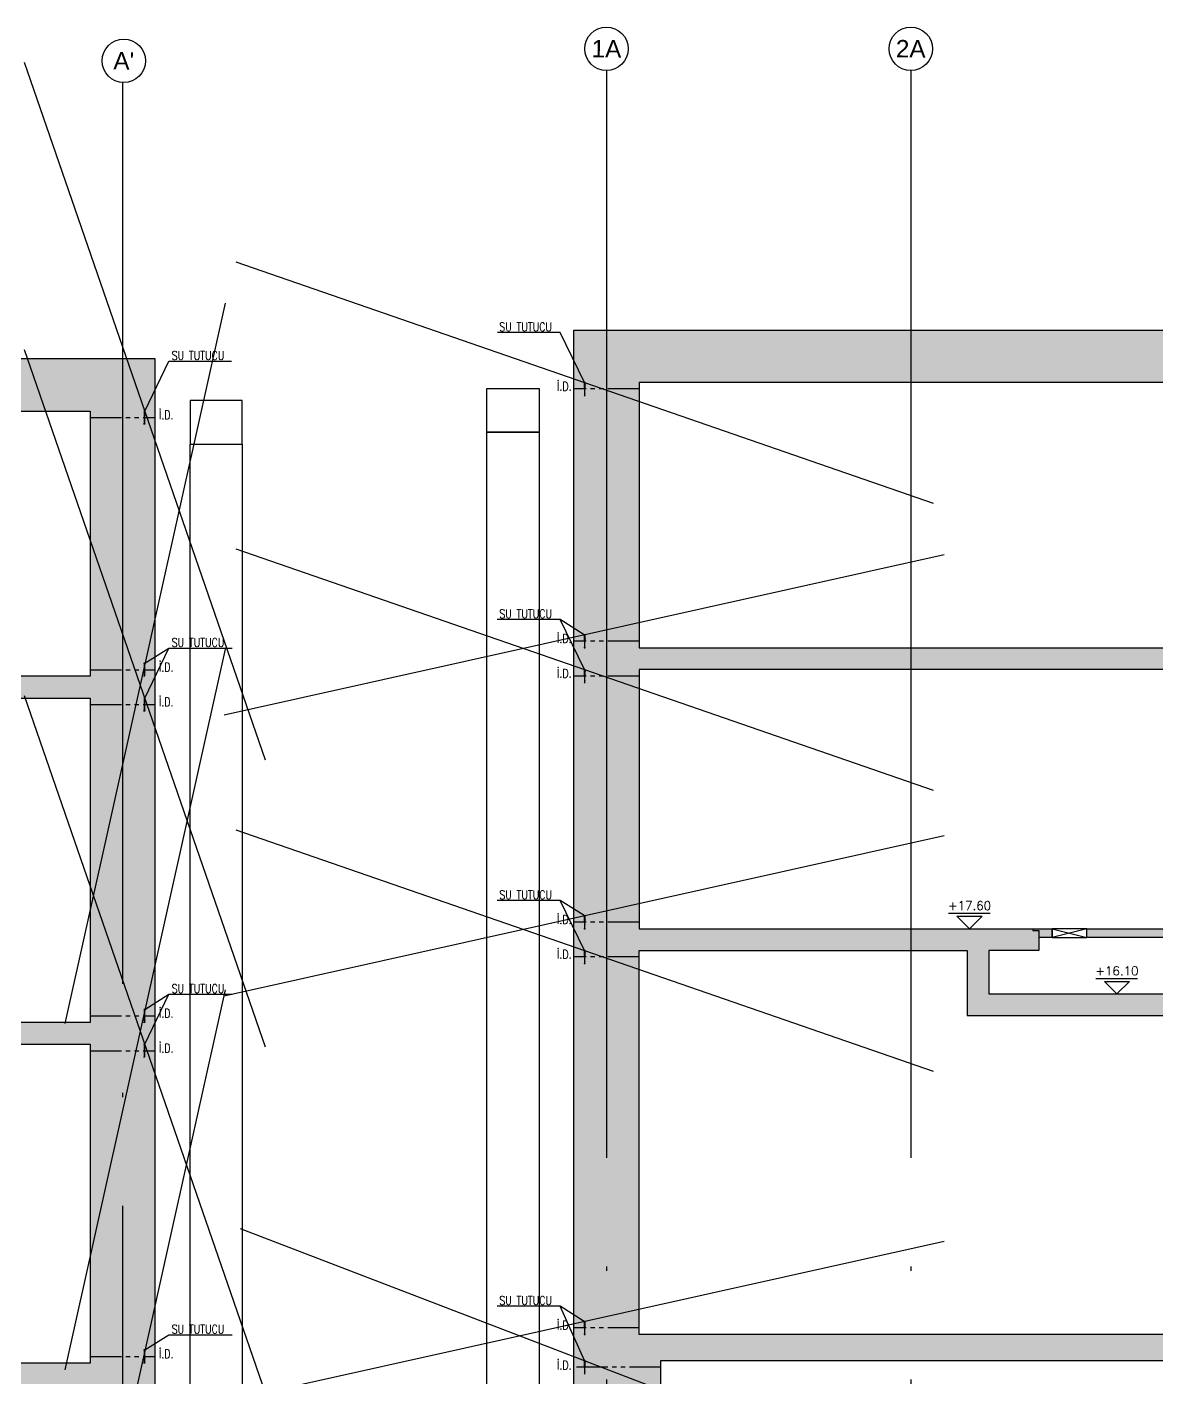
# Model space of a CAD drawing. Header units: millimetres. Extents: x 400408 to 401334, y 4543945 to 4544229.
# Drawn here: x 400868.4 to 400894.39, y 4543973.44 to 4544004.5 of the extents above; entities that cross this region are included whole.
import ezdxf
from ezdxf.enums import TextEntityAlignment as Align

# ---------------------------------------------------------------- set-up
doc = ezdxf.new("R2010")
doc.units = ezdxf.units.MM
for name, pattern in [('ACAD_ISO05W100', [33, 24, -3, 0, -3, 0, -3]), ('AKS', [3, 2.5, -0.25, 0, -0.25]), ('CIZGI', [0.4, 0.25, -0.15]), ('CONTINU', [0]), ('HIDDEN', [0.375, 0.25, -0.125])]:
    doc.linetypes.add(name, pattern=pattern)
for name, color, linetype in [('aks prota', 2, 'AKS'), ('caks prota', 4, 'Continuous'), ('görünüş prota', 4, 'Continuous'), ('inşaat derzi prota', 11, 'Continuous'), ('kesik prota', 2, 'CIZGI'), ('kesit prota', 1, 'Continuous'), ('kesit tarama prota', 252, 'Continuous'), ('kot prota', 4, 'Continuous'), ('merdiven prota', 2, 'Continuous'), ('not yazısı prota', 6, 'Continuous'), ('not çizgisi prota', 4, 'Continuous'), ('PRT-CST-rc_level', 6, 'Continuous'), ('PRT-CST-rc_levermark', 4, 'Continuous'), ('st_s_su tutucu', 2, 'Continuous'), ('st_s_ölçü', 4, 'Continuous'), ('taks prota', 7, 'Continuous')]:
    doc.layers.add(name, color=color, linetype=linetype)
doc.layers.add('PRT-KD-kazik', color=172, linetype='Continuous', lineweight=25)
doc.styles.add('OLCU', font='romanstw.shx')
doc.styles.add('TAKS', font='Arial Unicode.ttf')
doc.styles.add('TSIMPLEX', font='romanstw.shx')
doc.dimstyles.new('1-50', dxfattribs={"dimtxt": 10, "dimasz": 4, "dimexe": 4, "dimexo": 8, "dimgap": 4, "dimtad": 1, "dimdec": 1, "dimrnd": 0.05, "dimzin": 9, "dimdsep": 46, "dimtxsty": 'OLCU', "dimblk1": 'OBLIQUE', "dimblk2": 'OBLIQUE', "dimsah": 1, "dimcen": 2, "dimdle": 4, "dimclrd": 4, "dimclre": 4, "dimclrt": 3, "dimadec": 1, "dimazin": 0, "dimtfac": 1, "dimtdec": 1, "dimtix": 1, "dimtmove": 2, "dimatfit": 3, "dimldrblk": 'OBLIQUE', "dimfxl": 1, "dimtvp": 1, "dimtolj": 1, "dimtzin": 1, "dimarcsym": 0})

# ---------------------------------------------------------------- blocks, each defined once
blk = doc.blocks.new('KOTK5')
at = {"layer": 'PRT-CST-rc_levermark'}
blk.add_line((216.6666666667443, 160), (-213.3333333332557, 160), dxfattribs=at)
blk.add_lwpolyline([(130, 130), (-130, 130), (0, 0)], close=True, dxfattribs=at)
at = {"layer": 'PRT-CST-rc_level', "style": 'OLCU'}
blk.add_attdef('000.00', text='', height=90, dxfattribs=at).set_placement((0, 193.1381784435362), align=Align.CENTER)
blk = doc.blocks.new('_Oblique')
at = {"layer": 'st_s_ölçü', "lineweight": -2}
blk.add_line((-0.5, -0.5), (0.5, 0.5), dxfattribs=at)
blk = doc.blocks.new('D')
at = {"layer": 'st_s_su tutucu', "linetype": 'CONTINU', "ltscale": 0.2}
for p, q in [((-39987.83090962706, 52508.18991963421), (-39992.63090966878, 52508.18991966914)), ((-39992.63090966878, 52508.18991966914), (-39992.63090980848, 52507.38991968935)), ((-39992.63090980848, 52507.38991968935), (-39990.63090962501, 52506.05655179494)), ((-39990.63090962501, 52506.05655179494), (-39990.6309096902, 52498.50671976196)), ((-39989.83090974534, 52506.05655187643), (-39987.83090964103, 52507.38991968935)), ((-39989.83090955907, 52498.50671965136), (-39989.83090974534, 52506.05655187643)), ((-39987.83090964103, 52507.38991968935), (-39987.83090962706, 52508.18991963421)), ((-39992.63090980848, 52448.98991960261), (-39990.63090962501, 52450.32328749701)), ((-39992.63090966878, 52448.18991962282), (-39992.63090980848, 52448.98991960261)), ((-39987.83090962706, 52448.18991965774), (-39992.63090966878, 52448.18991962282)), ((-39990.63090992199, 52478.65671955824), (-39991.93117670823, 52478.6567195757)), ((-39991.93117670823, 52478.6567195757), (-39991.93117659182, 52477.72311959402)), ((-39991.93117659182, 52477.72311959402), (-39990.63090987367, 52477.72311951835)), ((-39990.6309096902, 52498.50671976196), (-39991.53117650332, 52498.50671977942)), ((-39991.53117650332, 52498.50671977942), (-39991.53117639622, 52497.87311976865)), ((-39991.53117639622, 52497.87311976865), (-39990.63090970417, 52497.87311978029)), ((-39990.63090980196, 52488.50671968629), (-39991.53117661508, 52488.50671963972)), ((-39991.53117661508, 52488.50671963972), (-39991.53117662905, 52487.87311965806)), ((-39991.53117662905, 52487.87311965806), (-39990.630909937, 52487.87311964059)), ((-39991.53117661508, 52467.87311965223), (-39991.53117662905, 52468.5067196339)), ((-39991.53117662905, 52468.5067196339), (-39990.630909937, 52468.50671965136)), ((-39990.63090980196, 52467.87311960567), (-39991.53117661508, 52467.87311965223)), ((-39991.53117650332, 52457.87311951254), (-39991.53117639622, 52458.50671952331)), ((-39991.53117639622, 52458.50671952331), (-39990.63090970417, 52458.50671951166)), ((-39990.6309096902, 52457.87311953), (-39991.53117650332, 52457.87311951254)), ((-39990.63090970417, 52497.87311978029), (-39990.63090980196, 52488.50671968629)), ((-39990.630909937, 52487.87311964059), (-39990.63090992199, 52478.65671955824)), ((-39990.630909937, 52468.50671965136), (-39990.63090992199, 52477.72311973372)), ((-39990.63090970417, 52458.50671951166), (-39990.63090980196, 52467.87311960567)), ((-39990.63090962501, 52450.32328749701), (-39990.6309096902, 52457.87311953)), ((-39988.9306429881, 52498.50671966883), (-39989.83090955907, 52498.50671965136)), ((-39989.83090992229, 52488.50671961062), (-39989.83090981984, 52497.87311973373)), ((-39989.83090981984, 52497.87311973373), (-39988.93064300207, 52497.87311962313)), ((-39988.93064335132, 52488.50671965136), (-39989.83090992229, 52488.50671961062)), ((-39989.83091007002, 52478.65671960481), (-39989.8309099316, 52487.87311978029)), ((-39989.8309099316, 52487.87311978029), (-39988.93064311383, 52487.87311964059)), ((-39988.53064343977, 52478.65671965137), (-39989.83091007002, 52478.65671960481)), ((-39989.83090998934, 52477.72311965805), (-39988.53064344908, 52477.72311964058)), ((-39989.83091007002, 52477.72311968715), (-39989.8309099316, 52468.50671951166)), ((-39989.8309099316, 52468.50671951166), (-39988.93064311383, 52468.50671965136)), ((-39988.93064335132, 52467.87311964059), (-39989.83090992229, 52467.87311968134)), ((-39989.83090992229, 52467.87311968134), (-39989.83090981984, 52458.50671955823)), ((-39989.83090981984, 52458.50671955823), (-39988.93064300207, 52458.50671966883)), ((-39988.9306429881, 52457.87311962313), (-39989.83090955907, 52457.87311964059)), ((-39989.83090955907, 52457.87311964059), (-39989.83090974534, 52450.32328741552)), ((-39989.83090974534, 52450.32328741552), (-39987.83090964103, 52448.98991960261)), ((-39988.93064300207, 52497.87311962313), (-39988.9306429881, 52498.50671966883)), ((-39988.93064311383, 52487.87311964059), (-39988.93064335132, 52488.50671965136)), ((-39988.93064311383, 52468.50671965136), (-39988.93064335132, 52467.87311964059)), ((-39988.93064300207, 52458.50671966883), (-39988.9306429881, 52457.87311962313)), ((-39988.53064344908, 52477.72311964058), (-39988.53064343977, 52478.65671965137)), ((-39987.83090964103, 52448.98991960261), (-39987.83090962706, 52448.18991965774))]:
    blk.add_line(p, q, dxfattribs=at)
blk = doc.blocks.new('D-D Kesiti')
at = {"layer": 'kesit tarama prota'}
h = blk.add_hatch(color=256, dxfattribs=at)
h.dxf.hatch_style = 1
h.paths.add_polyline_path([(400958.1222568858, 4543939.361140279), (400878.3456850531, 4543939.361140279), (400878.3456850531, 4543941.301140279), (400873.7425617441, 4543941.301140279), (400873.7425617441, 4543939.361140279), (400852.9191806954, 4543939.361140279), (400852.9191806664, 4543908.611012027), (400852.5191806664, 4543908.611012027), (400852.5191806954, 4543908.211012043), (400854.9191806954, 4543908.211012036), (400854.9191807244, 4543910.211140279), (400863.0191807256, 4543910.211140279), (400863.0191808271, 4543908.911148059), (400870.5555661198, 4543908.911148059), (400870.5555661198, 4543910.211140278), (400954.4196097496, 4543910.211140032), (400954.4196097206, 4543909.541090846), (400958.5027775325, 4543909.541091093), (400958.5027775325, 4543909.941091714), (400957.8222568858, 4543909.941091714), (400957.8222568858, 4543925.101140279), (400958.1222568736, 4543925.101140279), (400958.1222568736, 4543925.601140279), (400938.6826136978, 4543925.601140279), (400938.6826136978, 4543924.301140279), (400940.7240219245, 4543924.301140279), (400940.7240219245, 4543925.101140279), (400954.419606482, 4543925.101140279), (400954.419606482, 4543916.271140279), (400944.6371231331, 4543916.271140279), (400944.6371231331, 4543918.571140477), (400945.3277792202, 4543918.571140279), (400945.3277792202, 4543918.971140279), (400922.8605086617, 4543918.971140279), (400922.8605086617, 4543918.571140279), (400923.5410293082, 4543918.571140279), (400923.5410293082, 4543916.271140279), (400881.6673470567, 4543916.271140279), (400894.3632999419, 4543923.601157006), (400897.7321548041, 4543923.601157006), (400897.7321548693, 4543925.101140279), (400902.9272714704, 4543925.101140279), (400902.9272714704, 4543923.601140279), (400909.2272714694, 4543923.601140279), (400909.2272714694, 4543925.101140279), (400927.4529775022, 4543925.101140279), (400927.4529775022, 4543924.301140279), (400928.6449341592, 4543924.301140279), (400928.6449341592, 4543923.601140279), (400930.9522040293, 4543923.601140279), (400938.595227472, 4543920.03118966), (400938.595227472, 4543920.608539929), (400933.7939728191, 4543922.851139621), (400934.6643130837, 4543922.851139621), (400935.5037169434, 4543922.466320829), (400935.5037169434, 4543922.811139621), (400935.5037169434, 4543922.981139621), (400935.1328965502, 4543922.981139621), (400935.1328965502, 4543923.151139622), (400933.3603750704, 4543923.151139622), (400933.3603750704, 4543923.321139622), (400932.9895546771, 4543923.321139622), (400932.9895546771, 4543923.491139621), (400932.5790415602, 4543923.491139621), (400932.5790415602, 4543923.418617222), (400931.1178057374, 4543924.101140279), (400929.4955849676, 4543924.101140279), (400929.4955849676, 4543925.601140279), (400909.9149910433, 4543925.601140279), (400917.639939611, 4543930.061144402), (400921.662246307, 4543930.061145569), (400921.6622458718, 4543931.561140279), (400927.9644135004, 4543931.561140279), (400927.9644135004, 4543930.561141117), (400928.9851944704, 4543930.561141117), (400928.9851944704, 4543931.561140279), (400958.1222568736, 4543931.561140279), (400958.1222568736, 4543932.061141117), (400918.8382756815, 4543932.061141117), (400918.8382756815, 4543931.911140279), (400918.5482756815, 4543931.911140279), (400918.5482756815, 4543931.741140279), (400918.2582756816, 4543931.741140279), (400918.2582756816, 4543931.571140279), (400917.9682756815, 4543931.571140279), (400917.9682756815, 4543931.401140279), (400917.6782756815, 4543931.401140279), (400917.6782756815, 4543931.231140279), (400917.3882756816, 4543931.231140279), (400917.3882756816, 4543931.061140279), (400917.0982756816, 4543931.061140279), (400917.0982756816, 4543930.891140279), (400916.8082756815, 4543930.891140279), (400916.8082756815, 4543930.721140279), (400916.5182756816, 4543930.721140279), (400916.5182756816, 4543930.55114028), (400916.2282756816, 4543930.55114028), (400916.2282756816, 4543930.381140279), (400915.9382756815, 4543930.381140279), (400915.9382756815, 4543930.211140279), (400915.6482756816, 4543930.211140279), (400915.6482756816, 4543930.041140279), (400915.3582756816, 4543930.041140279), (400915.3582756816, 4543929.871140279), (400914.1682756815, 4543929.871140279), (400914.1682756815, 4543929.701140279), (400913.8782756816, 4543929.701140279), (400913.8782756816, 4543929.531140279), (400913.5882756815, 4543929.531140279), (400913.5882756815, 4543929.361140279), (400913.2982756815, 4543929.361140279), (400913.2982756815, 4543929.191140279), (400913.0082756816, 4543929.191140279), (400913.0082756816, 4543929.021140279), (400912.7182756815, 4543929.021140279), (400912.7182756815, 4543928.851140279), (400912.4282756815, 4543928.851140279), (400912.4282756815, 4543928.681140279), (400912.1382756816, 4543928.681140279), (400912.1382756816, 4543928.511140279), (400911.8482756816, 4543928.511140279), (400911.8482756816, 4543928.341140279), (400911.5582756815, 4543928.341140279), (400911.5582756815, 4543928.171140279), (400911.2682756816, 4543928.171140279), (400911.2682756816, 4543928.001140279), (400910.9782756816, 4543928.001140279), (400910.9782756816, 4543927.831140279), (400910.6882756815, 4543927.831140279), (400910.6882756815, 4543927.661140279), (400909.4982756816, 4543927.661140279), (400909.4982756816, 4543927.491140279), (400909.2082756815, 4543927.491140279), (400909.2082756815, 4543927.321140279), (400908.9182756815, 4543927.321140279), (400908.9182756815, 4543927.151140279), (400908.6282756816, 4543927.151140279), (400908.6282756816, 4543926.981140279), (400908.3382756815, 4543926.981140279), (400908.3382756815, 4543926.811140279), (400908.0482756815, 4543926.811140279), (400908.0482756815, 4543926.641140279), (400907.7582756816, 4543926.641140279), (400907.7582756816, 4543926.471140279), (400907.4682756815, 4543926.471140279), (400907.4682756815, 4543926.301140279), (400907.1782756815, 4543926.301140279), (400907.1782756815, 4543926.131140279), (400906.8882756816, 4543926.131140279), (400906.8882756816, 4543925.961140279), (400906.5982756816, 4543925.961140279), (400906.5982756816, 4543925.791140279), (400906.3082756815, 4543925.791140279), (400906.3082756815, 4543925.601140279), (400904.5522714701, 4543925.601140279), (400904.5522714701, 4543925.401140279), (400906.3182035508, 4543925.401140279), (400906.3182035508, 4543924.101140279), (400903.4272714704, 4543924.101140279), (400903.4272714704, 4543925.401140279), (400903.7522714699, 4543925.401140279), (400903.7522714699, 4543925.601140279), (400896.4401806035, 4543925.601140279), (400896.4401806035, 4543925.451140279), (400896.1501806034, 4543925.451140279), (400896.1501806034, 4543925.281140279), (400895.8601806034, 4543925.281140279), (400895.8601806034, 4543925.111140279), (400895.5701806035, 4543925.111140279), (400895.5701806035, 4543924.941140279), (400895.2801806034, 4543924.941140279), (400895.2801806034, 4543924.771140279), (400894.9901806034, 4543924.771140279), (400894.9901806034, 4543924.601140279), (400894.7001806034, 4543924.601140279), (400894.7001806034, 4543924.431140279), (400894.4101806034, 4543924.431140279), (400894.4101806034, 4543924.261140279), (400894.1201806034, 4543924.261140279), (400894.1201806034, 4543924.091140279), (400893.8301806035, 4543924.091140279), (400893.8301806035, 4543923.921140279), (400893.5401806034, 4543923.921140279), (400893.5401806034, 4543923.751140279), (400893.2501806034, 4543923.751140279), (400893.2501806034, 4543923.581140279), (400892.9601806034, 4543923.581140279), (400892.9601806034, 4543923.411140279), (400892.6701806035, 4543923.411140279), (400892.6701806035, 4543923.241140279), (400891.4701806034, 4543923.241140279), (400891.4701806034, 4543923.071140279), (400891.1801806035, 4543923.071140279), (400891.1801806035, 4543922.901140279), (400890.8901806034, 4543922.901140279), (400890.8901806034, 4543922.731140279), (400890.6001806034, 4543922.731140279), (400890.6001806034, 4543922.561140279), (400890.3101806035, 4543922.561140279), (400890.3101806035, 4543922.391140279), (400890.0201806034, 4543922.391140279), (400890.0201806034, 4543922.221140279), (400889.7301806034, 4543922.221140279), (400889.7301806034, 4543922.05114028), (400889.4401806035, 4543922.05114028), (400889.4401806035, 4543921.881140279), (400889.1501806034, 4543921.881140279), (400889.1501806034, 4543921.711140279), (400888.8601806034, 4543921.711140279), (400888.8601806034, 4543921.541140279), (400888.5701806035, 4543921.541140279), (400888.5701806035, 4543921.371140279), (400888.2801806034, 4543921.371140279), (400888.2801806034, 4543921.201140279), (400887.9901806034, 4543921.201140279), (400887.9901806034, 4543921.031140279), (400887.7001806034, 4543921.031140279), (400887.7001806034, 4543920.861140279), (400886.5001806034, 4543920.861140279), (400886.5001806034, 4543920.691140279), (400886.2101806034, 4543920.691140279), (400886.2101806034, 4543920.521140279), (400885.9201806035, 4543920.521140279), (400885.9201806035, 4543920.351140279), (400885.6301806034, 4543920.351140279), (400885.6301806034, 4543920.181140279), (400885.3401806034, 4543920.181140279), (400885.3401806034, 4543920.011140279), (400885.0501806035, 4543920.011140279), (400885.0501806035, 4543919.841140279), (400884.7601806034, 4543919.841140279), (400884.7601806034, 4543919.671140279), (400884.4701806034, 4543919.671140279), (400884.4701806034, 4543919.501140279), (400884.1801806035, 4543919.501140279), (400884.1801806035, 4543919.331140279), (400883.8901806034, 4543919.331140279), (400883.8901806034, 4543919.161140279), (400883.6001806034, 4543919.161140279), (400883.6001806034, 4543918.991140279), (400883.3101806035, 4543918.991140279), (400883.3101806035, 4543918.821140279), (400883.0201806034, 4543918.821140279), (400883.0201806034, 4543918.651140279), (400882.7301806034, 4543918.651140279), (400882.7301806034, 4543918.481140279), (400881.5301806034, 4543918.481140279), (400881.5301806034, 4543918.311140279), (400881.2401806034, 4543918.311140279), (400881.2401806034, 4543918.141140279), (400880.9501806034, 4543918.141140279), (400880.9501806034, 4543917.971140279), (400880.6601806034, 4543917.971140279), (400880.6601806034, 4543917.80114028), (400880.3701806034, 4543917.80114028), (400880.3701806034, 4543917.631140279), (400880.0801806035, 4543917.631140279), (400880.0801806035, 4543917.461140279), (400879.7901806034, 4543917.461140279), (400879.7901806034, 4543917.291140279), (400879.5001806034, 4543917.291140279), (400879.5001806034, 4543917.121140279), (400879.2101806034, 4543917.121140279), (400879.2101806034, 4543916.951140279), (400878.9201806035, 4543916.951140279), (400878.9201806035, 4543916.781140279), (400878.6301806034, 4543916.781140279), (400878.6301806034, 4543916.611140279), (400878.3401806034, 4543916.611140279), (400878.3401806034, 4543916.441140279), (400878.0501806035, 4543916.441140279), (400878.0501806035, 4543916.271140279), (400877.7601806034, 4543916.271140279), (400877.7601806034, 4543916.101140279), (400877.4701806034, 4543916.101140279), (400877.4701806034, 4543915.931140279), (400876.2701806034, 4543915.931140279), (400876.2701806034, 4543915.761140279), (400875.9801806034, 4543915.761140279), (400875.9801806034, 4543915.591140279), (400875.6901806035, 4543915.591140279), (400875.6901806035, 4543915.421140279), (400875.4001806034, 4543915.421140279), (400875.4001806034, 4543915.251140279), (400875.1101806034, 4543915.251140279), (400875.1101806034, 4543915.081140279), (400874.8201806035, 4543915.081140279), (400874.8201806035, 4543914.911140279), (400874.5301806034, 4543914.911140279), (400874.5301806034, 4543914.741140279), (400874.2401806034, 4543914.741140279), (400874.2401806034, 4543914.571140279), (400873.9501806034, 4543914.571140279), (400873.9501806034, 4543914.401140279), (400873.6601806034, 4543914.401140279), (400873.6601806034, 4543914.231140279), (400873.3701806034, 4543914.231140279), (400873.3701806034, 4543914.061140279), (400873.0801806035, 4543914.061140279), (400873.0801806035, 4543913.891140279), (400872.7901806034, 4543913.891140279), (400872.7901806034, 4543913.721140279), (400872.5001806034, 4543913.721140279), (400872.5001806034, 4543913.551140279), (400872.2101806034, 4543913.551140279), (400872.2101806034, 4543913.381140279), (400871.0101806034, 4543913.381140279), (400871.0101806034, 4543913.211140279), (400870.7201806034, 4543913.211140279), (400870.7201806034, 4543913.041140279), (400870.4301806035, 4543913.041140279), (400870.4301806035, 4543912.871140279), (400870.1401806034, 4543912.871140279), (400870.1401806034, 4543912.701140279), (400869.8501806034, 4543912.701140279), (400869.8501806034, 4543912.531140279), (400869.5601806035, 4543912.531140279), (400869.5601806035, 4543912.361140279), (400869.2701806034, 4543912.361140279), (400869.2701806034, 4543912.191140279), (400868.9801806034, 4543912.191140279), (400868.9801806034, 4543912.021140279), (400868.6901806035, 4543912.021140279), (400868.6901806035, 4543911.851140279), (400868.4001806034, 4543911.851140279), (400868.4001806034, 4543911.681140279), (400868.1101806034, 4543911.681140279), (400868.1101806034, 4543911.511140279), (400867.8201806035, 4543911.511140279), (400867.8201806035, 4543911.341140279), (400867.5301806034, 4543911.341140279), (400867.5301806034, 4543911.171140279), (400867.2401806034, 4543911.171140279), (400867.2401806034, 4543911.001140279), (400866.9501806034, 4543911.001140279), (400866.9501806034, 4543910.511140279), (400866.6501806034, 4543910.511140279), (400866.6501806034, 4543910.811140279), (400864.7191806953, 4543910.811140279), (400864.7191806953, 4543910.611140279), (400866.4501806034, 4543910.611140279), (400866.4501806034, 4543910.311140279), (400866.9501804729, 4543910.311140279), (400866.950180734, 4543909.31114806), (400863.6191807959, 4543909.31114806), (400863.6191806943, 4543910.611140279), (400863.9191806954, 4543910.611140366), (400863.9191806954, 4543910.811140279), (400854.9191806954, 4543910.811140279), (400854.9191805503, 4543915.671125484), (400866.569180703, 4543915.671125416), (400866.5691806954, 4543915.271140211), (400867.7691806955, 4543915.271140211), (400867.7691806954, 4543916.271140204), (400854.4191806954, 4543916.271140279), (400854.4191806954, 4543925.101140279), (400861.9691806946, 4543925.101140279), (400861.9691806946, 4543923.601140279), (400866.7028209456, 4543923.601140279), (400869.3008954164, 4543925.101140279), (400883.0691806954, 4543925.101140279), (400883.0691806954, 4543924.401140279), (400883.6691806954, 4543924.401140279), (400883.6691806954, 4543925.601140279), (400870.16692024, 4543925.601140279), (400877.8918488363, 4543930.061132872), (400881.8541555321, 4543930.061134021), (400881.854155097, 4543931.561140279), (400909.6694230299, 4543931.561140279), (400909.6694230299, 4543932.061140279), (400879.0501806035, 4543932.061140279), (400879.0501806035, 4543931.911140279), (400878.7601806034, 4543931.911140279), (400878.7601806034, 4543931.741140279), (400878.4701806034, 4543931.741140279), (400878.4701806034, 4543931.571140279), (400878.1801806035, 4543931.571140279), (400878.1801806035, 4543931.401140279), (400877.8901806034, 4543931.401140279), (400877.8901806034, 4543931.231140279), (400877.6001806034, 4543931.231140279), (400877.6001806034, 4543931.061140279), (400877.3101806035, 4543931.061140279), (400877.3101806035, 4543930.891140279), (400877.0201806034, 4543930.891140279), (400877.0201806034, 4543930.721140279), (400876.7301806034, 4543930.721140279), (400876.7301806034, 4543930.551140279), (400876.4401806035, 4543930.551140279), (400876.4401806035, 4543930.381140279), (400876.1501806034, 4543930.381140279), (400876.1501806034, 4543930.211140279), (400875.8601806034, 4543930.211140279), (400875.8601806034, 4543930.041140279), (400875.5701806035, 4543930.041140279), (400875.5701806035, 4543929.871140279), (400874.3701806034, 4543929.871140279), (400874.3701806034, 4543929.701140279), (400874.0801806035, 4543929.701140279), (400874.0801806035, 4543929.531140279), (400873.7901806034, 4543929.531140279), (400873.7901806034, 4543929.361140279), (400873.5001806034, 4543929.361140279), (400873.5001806034, 4543929.191140279), (400873.2101806034, 4543929.191140279), (400873.2101806034, 4543929.021140279), (400872.9201806035, 4543929.021140279), (400872.9201806035, 4543928.851140279), (400872.6301806034, 4543928.851140279), (400872.6301806034, 4543928.681140279), (400872.3401806034, 4543928.681140279), (400872.3401806034, 4543928.511140279), (400872.0501806035, 4543928.511140279), (400872.0501806035, 4543928.341140279), (400871.7601806034, 4543928.341140279), (400871.7601806034, 4543928.171140279), (400871.4701806034, 4543928.171140279), (400871.4701806034, 4543928.001140279), (400871.1801806035, 4543928.001140279), (400871.1801806035, 4543927.831140279), (400870.8901806034, 4543927.831140279), (400870.8901806034, 4543927.661140279), (400869.6901806035, 4543927.661140279), (400869.6901806035, 4543927.491140279), (400869.4001806034, 4543927.491140279), (400869.4001806034, 4543927.321140279), (400869.1101806034, 4543927.321140279), (400869.1101806034, 4543927.151140279), (400868.8201806035, 4543927.151140279), (400868.8201806035, 4543926.981140279), (400868.5301806034, 4543926.981140279), (400868.5301806034, 4543926.811140279), (400868.2401806034, 4543926.811140279), (400868.2401806034, 4543926.641140279), (400867.9501806034, 4543926.641140279), (400867.9501806034, 4543926.471140279), (400867.6601806034, 4543926.471140279), (400867.6601806034, 4543926.301140279), (400867.3701806034, 4543926.301140279), (400867.3701806034, 4543926.131140279), (400867.0801806035, 4543926.131140279), (400867.0801806035, 4543925.961140279), (400866.7901806034, 4543925.961140279), (400866.7901806034, 4543925.791140279), (400866.5001806034, 4543925.791140279), (400866.5001806034, 4543925.601140279), (400864.7191806873, 4543925.601140279), (400864.7191806873, 4543925.401140279), (400866.5101084234, 4543925.401140279), (400866.5101084234, 4543924.101140279), (400862.469180695, 4543924.101140279), (400862.469180695, 4543925.101140279), (400863.6191806946, 4543925.101140279), (400863.6191806946, 4543925.401140279), (400863.9191806954, 4543925.401140279), (400863.9191806954, 4543925.601140279), (400854.4191806954, 4543925.601140279), (400854.4191806954, 4543931.561140279), (400866.5691806833, 4543931.561140279), (400866.5691806833, 4543931.061140279), (400867.1691806833, 4543931.061140279), (400867.1691806833, 4543932.061140279), (400854.4191806955, 4543932.061140279), (400854.4191806955, 4543938.161141118), (400874.2425845047, 4543938.161141118), (400874.2425724075, 4543940.801140279), (400877.8456850531, 4543940.801140279), (400877.8456850531, 4543938.161141118), (400958.1222568736, 4543938.161141118)])
h.paths.add_polyline_path([(400881.35415501, 4543931.861140279), (400881.3541553871, 4543930.561133876), (400877.1427025683, 4543930.561132655), (400879.3603626344, 4543931.861140279)], flags=16)
h.paths.add_polyline_path([(400875.5801084233, 4543929.671140279), (400875.5801084233, 4543929.303798393), (400871.2001084233, 4543926.775002521), (400871.2001084233, 4543927.610991259), (400874.7144802814, 4543929.671140279)], flags=16)
h.paths.add_polyline_path([(400894.5327440146, 4543924.10115695), (400896.7503626343, 4543925.401140279), (400897.2321548825, 4543925.401140279), (400897.2321548259, 4543924.101157006)], flags=16)
h.paths.add_polyline_path([(400886.8444802814, 4543920.661140279), (400887.7001806034, 4543920.661140279), (400887.7001806034, 4543920.331551051), (400883.0301806034, 4543917.635323487), (400883.0301806034, 4543918.425171502)], flags=16)
h.paths.add_polyline_path([(400870.9001084234, 4543927.461140279), (400870.9001084234, 4543926.601797324), (400866.8101084234, 4543924.240433141), (400866.8101084234, 4543925.570991259), (400870.0344802813, 4543927.461140279)], flags=16)
h.paths.add_polyline_path([(400882.7301806034, 4543918.281140279), (400882.7301806034, 4543917.46211829), (400880.667368842, 4543916.271152566), (400879.0125781487, 4543916.271152087), (400879.0125781487, 4543916.603473512), (400881.8744802814, 4543918.281140279)], flags=16)
h.paths.add_polyline_path([(400908.6546400905, 4543915.671139681), (400908.6546402355, 4543915.271140175), (400954.4196088169, 4543915.271140032), (400954.4196088169, 4543910.811140032), (400870.5555661198, 4543910.811140278), (400878.973312812, 4543915.671131853), (400881.6691806954, 4543915.671131853), (400881.6691806954, 4543915.271140279), (400882.2691806955, 4543915.271140279), (400882.2691806955, 4543915.671132027)], flags=16)
h.paths.add_polyline_path([(400877.4801265773, 4543915.731140279), (400877.4801265773, 4543915.386390166), (400872.5101806034, 4543912.516988599), (400872.5101806034, 4543913.325171502), (400876.6144802814, 4543915.731140279)], flags=16)
h.paths.add_polyline_path([(400906.6182035508, 4543925.570991288), (400909.8425753596, 4543927.461140279), (400910.6882756815, 4543927.461140279), (400910.6882756815, 4543926.624947038), (400908.7272714693, 4543925.49275997), (400908.7272714693, 4543924.101140279), (400906.6182035508, 4543924.101140279)], flags=16)
h.paths.add_polyline_path([(400910.9882756816, 4543927.605171503), (400914.5125753595, 4543929.671140279), (400915.3582756816, 4543929.671140279), (400915.3582756816, 4543929.321174601), (400910.9882756816, 4543926.798152234)], flags=16)
h.paths.add_polyline_path([(400872.2101806034, 4543913.181140279), (400872.2101806034, 4543912.343783402), (400869.7555661199, 4543910.92661012), (400869.7555661199, 4543909.31114806), (400867.2501806034, 4543909.31114806), (400867.2501806034, 4543910.775171502), (400871.3544802814, 4543913.181140279)], flags=16)
h.paths.add_polyline_path([(400917.5059648698, 4543930.898299647), (400919.1484591431, 4543931.861141117), (400921.1622457848, 4543931.861141117), (400921.1622461619, 4543930.561145424), (400917.5059648698, 4543930.561144363)], flags=16)
h.paths.add_polyline_path([(400924.051373571, 4543918.571140279), (400944.1277792203, 4543918.571140279), (400944.1277792203, 4543916.271140279), (400924.051373571, 4543916.271140181)], flags=16)
at = {"layer": 'aks prota', "ltscale": 10}
for p, q in [((400853.6691806954, 4543945.334667313), (400853.6691806954, 4543889.529169774)), ((400860.6691806954, 4543945.334667313), (400860.6691806954, 4543889.529169774))]:
    blk.add_line(p, q, dxfattribs=at)
at = {"layer": 'caks prota', "ltscale": 0.05}
for centre in [(400853.6691806954, 4543945.834667313), (400860.6691806954, 4543945.834667313)]:
    blk.add_circle(centre, 0.4999999999999999, dxfattribs=at)
at = {"layer": 'görünüş prota', "color": 4}
for points in [[(400864.7191806953, 4543925.601140279), (400863.9191806954, 4543925.601140279)], [(400863.9191806954, 4543925.401140279), (400864.7191806953, 4543925.401140279)]]:
    blk.add_lwpolyline(points, dxfattribs=at)
at = {"layer": 'inşaat derzi prota', "linetype": 'ACAD_ISO05W100', "ltscale": 0.03}
for points in [[(400854.4191806019, 4543938.011141118), (400852.9191806941, 4543938.011141118)], [(400854.419180602, 4543932.211140279), (400852.9191806942, 4543932.211140279)], [(400854.4191806019, 4543931.411140279), (400852.9191806941, 4543931.411140279)], [(400854.419180602, 4543925.751140279), (400852.9191806942, 4543925.751140279)], [(400854.4191806019, 4543924.951140279), (400852.9191806941, 4543924.951140279)], [(400854.4191804963, 4543916.421125484), (400852.9191805885, 4543916.421125484)], [(400854.9191805547, 4543915.521125483), (400852.9191805884, 4543915.521125483)]]:
    blk.add_lwpolyline(points, dxfattribs=at)
at = {"layer": 'kesik prota', "ltscale": 10}
blk.add_lwpolyline([(400863.9191806954, 4543925.601140279), (400864.7191806953, 4543925.401140279), (400864.7191806953, 4543925.601140279), (400863.9191806954, 4543925.401140279), (400863.9191806954, 4543925.601140279)], dxfattribs=at)
at = {"layer": 'kesit prota', "color": 1}
blk.add_line((400852.9191806664, 4543908.611012027), (400852.9191806954, 4543939.361140279), dxfattribs=at)
for points in [[(400852.9191806954, 4543939.361140279), (400873.7425617441, 4543939.361140279), (400873.7425617441, 4543941.301140279), (400878.3456850531, 4543941.301140279), (400878.3456850531, 4543939.361140279), (400958.1222568858, 4543939.361140279), (400958.1222568736, 4543938.161141118), (400877.8456850531, 4543938.161141118), (400877.8456850531, 4543940.801140279)], [(400877.8456850531, 4543940.801140279), (400874.2425724075, 4543940.801140279), (400874.2425845047, 4543938.161141118), (400854.4191806955, 4543938.161141118), (400854.4191806955, 4543932.061140279), (400867.1691806833, 4543932.061140279), (400867.1691806833, 4543931.061140279), (400866.5691806833, 4543931.061140279), (400866.5691806833, 4543931.561140279)], [(400866.950180734, 4543909.31114806), (400863.6191807959, 4543909.31114806), (400863.6191806943, 4543910.611140279), (400863.9191806954, 4543910.611140366), (400863.9191806954, 4543910.811140279), (400854.9191806954, 4543910.811140279), (400854.9191805503, 4543915.671125484), (400866.569180703, 4543915.671125416)], [(400867.7691806954, 4543916.271140204), (400854.4191806954, 4543916.271140279), (400854.4191806954, 4543925.101140279), (400861.9691806946, 4543925.101140279), (400861.9691806946, 4543923.601140279), (400866.7028209456, 4543923.601140279)], [(400866.5691806833, 4543931.561140279), (400854.4191806954, 4543931.561140279), (400854.4191806954, 4543925.601140279), (400863.9191806954, 4543925.601140279), (400863.9191806954, 4543925.401140279), (400863.6191806946, 4543925.401140279), (400863.6191806946, 4543925.101140279), (400862.469180695, 4543925.101140279), (400862.469180695, 4543924.101140279), (400866.5101084234, 4543924.101140279)], [(400866.5101084234, 4543925.401140279), (400864.7191806873, 4543925.401140279), (400864.7191806873, 4543925.601140279), (400866.5001806034, 4543925.601140279)]]:
    blk.add_lwpolyline(points, dxfattribs=at)
at = {"layer": 'merdiven prota', "linetype": 'HIDDEN', "ltscale": 10}
blk.add_lwpolyline([(400863.4741943923, 4543925.601140279), (400863.4741943923, 4543925.561140279), (400863.6191806956, 4543925.561137455), (400863.6191806956, 4543925.401140279)], dxfattribs=at)
at = {"layer": 'PRT-KD-kazik', "color": 3}
for points in [[(400850.91922378, 4543938.021011893), (400852.1192239217, 4543938.021011893), (400852.1192239217, 4543937.021011894), (400850.91922378, 4543937.021011894)], [(400850.9192237809, 4543937.021011893), (400852.1192239217, 4543937.021011893), (400852.1192239219, 4543892.721011894), (400850.9192237809, 4543892.721011894)]]:
    blk.add_lwpolyline(points, close=True, dxfattribs=at)
at = {"layer": 'kot prota', "linetype": 'CONTINU', "ltscale": 0.1}
ref = blk.add_blockref('KOTK5', (400862.0207569108, 4543925.601140279), dxfattribs=dict(at, xscale=-0.002222222222222222, yscale=0.002222222222222222, zscale=0.002222222222222222, rotation=359.9999999999229))
ref.add_attrib('000.00', '+17.60', dxfattribs={"layer": 'PRT-CST-rc_level', "height": 0.1999999999999999, "style": 'OLCU'}).set_placement((400862.0207569108, 4543926.030336231), align=Align.CENTER)
ref = blk.add_blockref('KOTK5', (400865.4117748525, 4543924.101140279), dxfattribs=dict(at, xscale=-0.002222222222222222, yscale=0.002222222222222222, zscale=0.002222222222222222, rotation=359.9999999999229))
ref.add_attrib('000.00', '+16.10', dxfattribs={"layer": 'PRT-CST-rc_level', "height": 0.1999999999999999, "style": 'OLCU'}).set_placement((400865.4117748525, 4543924.530336231), align=Align.CENTER)
at = {"layer": 'st_s_ölçü', "xscale": 0.004999999999999998, "yscale": 0.004999999999999998, "zscale": 0.004999999999999998, "rotation": 180.0000000000422}
for p in [(400653.2180261455, 4544200.402090715), (400653.2180261457, 4544194.602089876), (400653.2180261455, 4544193.802089876), (400653.2180261457, 4544188.142089876), (400653.2180261455, 4544187.342089877), (400653.2180260399, 4544178.812075081), (400653.2180260376, 4544177.912075081)]:
    blk.add_blockref('D', p, dxfattribs=at)
at = {"layer": 'not yazısı prota', "ltscale": 0.05, "style": 'TSIMPLEX', "width": 0.8}
for s, p in [('SU TUTUCU', (400851.2030542436, 4543939.338805412)), ('İ.D.', (400852.5318613548, 4543937.972526554)), ('SU TUTUCU', (400851.2035737287, 4543932.740412387)), ('İ.D.', (400852.5318613549, 4543932.172525715)), ('İ.D.', (400852.5318613548, 4543931.372525715)), ('SU TUTUCU', (400851.2035737287, 4543926.280412387)), ('İ.D.', (400852.5318613549, 4543925.712525715)), ('İ.D.', (400852.5318613548, 4543924.912525715)), ('SU TUTUCU', (400851.203573623, 4543916.950397591)), ('İ.D.', (400852.5318612492, 4543916.38251092)), ('İ.D.', (400852.5318612491, 4543915.464702623))]:
    blk.add_text(s, height=0.2, dxfattribs=at).set_placement(p)
at = {"layer": 'taks prota', "style": 'TAKS'}
for s, p in [('1A', (400853.6691806954, 4543945.834667313)), ('2A', (400860.6691806954, 4543945.834667313))]:
    blk.add_text(s, height=0.3999999999999999, rotation=359.5051674871739, dxfattribs=at).set_placement(p, align=Align.MIDDLE_CENTER)
at = {"layer": 'not çizgisi prota'}
for points in [[(400853.1635891476, 4543938.161324147), (400852.6050272788, 4543939.311077956), (400851.1666442982, 4543939.311077956)], [(400853.1570175936, 4543932.36176131), (400852.6055467639, 4543932.712684931), (400851.1551637828, 4543932.712684931)], [(400853.1641086327, 4543931.562931121), (400852.6055467639, 4543932.712684931), (400851.1671637833, 4543932.712684931)], [(400853.1570175936, 4543925.901761309), (400852.6055467639, 4543926.252684931), (400851.1551637828, 4543926.252684931)], [(400853.1641086327, 4543925.102931121), (400852.6055467639, 4543926.252684931), (400851.1671637833, 4543926.252684931)], [(400853.1570174879, 4543916.571746514), (400852.6055466582, 4543916.922670135), (400851.1551636771, 4543916.922670135)], [(400853.1641085278, 4543915.671125483), (400852.6055466582, 4543916.922670135), (400851.1671636776, 4543916.922670135)]]:
    blk.add_leader(points, dimstyle='1-50', override={"dimasz": 12, "dimgap": 4, "dimtad": 0}, dxfattribs=at)
blk = doc.blocks.new('C-C Kesiti')
at = {"layer": 'kesit tarama prota'}
h = blk.add_hatch(color=256, dxfattribs=at)
h.dxf.hatch_style = 1
h.paths.add_polyline_path([(401046.0067935992, 4543996.869438589), (401004.7084305125, 4543996.869438589), (401004.7084305125, 4543999.869438589), (401004.3376101193, 4543999.869438589), (401004.3376101193, 4543995.669438588), (401033.0067920503, 4543995.669438588), (401037.0067920503, 4543995.669438588), (401044.5067935992, 4543995.669438588), (401044.5067935992, 4543989.569438589), (401025.9835983303, 4543989.569438589), (401025.9835983303, 4543989.069438589), (401044.5067935992, 4543989.069438589), (401044.5067935992, 4543981.609438589), (401038.6067935991, 4543981.609438589), (401038.6067935991, 4543983.109438589), (401025.9835983303, 4543983.109438589), (401025.9835983303, 4543982.609438589), (401035.0067920469, 4543982.609438589), (401035.006792047, 4543981.909438589), (401035.6067920472, 4543981.909438589), (401035.6067920472, 4543982.609438589), (401038.1067935991, 4543982.609438589), (401038.1067935991, 4543981.109438589), (401044.5067935992, 4543981.109438589), (401044.5067935992, 4543973.779438589), (401025.9835983303, 4543973.779438589), (401025.9835983303, 4543972.779438589), (401035.6067920472, 4543972.779438589), (401035.6067920472, 4543973.179438588), (401044.2067935991, 4543973.179438588), (401044.2067935991, 4543968.319438589), (401025.7568222512, 4543968.319438589), (401025.7568222512, 4543967.719438588), (401044.2067935991, 4543967.719438588), (401044.2067935991, 4543960.269438588), (401042.3161268979, 4543960.269438588), (401041.3268373578, 4543959.719438588), (401039.9867481044, 4543959.719438588), (401038.9974585642, 4543960.269438588), (401038.356214074, 4543960.269438588), (401038.356214074, 4543961.899438588), (401039.106792047, 4543961.899438588), (401039.106792047, 4543962.199438589), (401010.206792047, 4543962.199438589), (401010.206792047, 4543961.899438588), (401010.956214878, 4543961.899438588), (401010.956214878, 4543960.269438588), (401010.3161239356, 4543960.269438588), (401009.3268343954, 4543959.719438588), (401007.986745142, 4543959.719438588), (401006.9974556018, 4543960.269438588), (401005.1067920469, 4543960.269438588), (401005.1067920469, 4543967.719438588), (401021.006792047, 4543967.719438588), (401021.006792047, 4543967.119438589), (401021.8068026136, 4543967.119438589), (401021.8068026136, 4543967.719438588), (401023.556822248, 4543967.719438588), (401023.556822248, 4543968.319438589), (401005.1084407655, 4543968.319438589), (401005.1084407655, 4543972.779438589), (401022.8080192641, 4543972.779438589), (401022.8080192641, 4543973.779438589), (401021.9401541248, 4543973.779438589), (401021.9401541248, 4543976.079438589), (401022.434581316, 4543976.079438589), (401022.434581316, 4543976.479438588), (401014.5237462595, 4543976.479438588), (401014.5237462595, 4543976.079438589), (401021.5693337314, 4543976.079438589), (401021.5693337314, 4543973.779438589), (401013.3126616664, 4543973.779438589), (401013.3126616664, 4543976.479438588), (401006.1184840128, 4543976.479438588), (401006.1184840128, 4543976.079438589), (401006.6129112041, 4543976.079438589), (401006.6129112041, 4543973.779438589), (401003.3067920472, 4543973.779438589), (401003.3067920472, 4543960.521420188), (401002.5067936009, 4543960.521420186), (401002.5067936009, 4543957.719438588), (401022.6199915123, 4543957.719438588), (401022.8949915124, 4543958.269438588), (401023.056822248, 4543958.269438588), (401023.056822248, 4543960.269438588), (401011.2062148703, 4543960.269438588), (401011.2062148703, 4543961.899438588), (401038.1062140812, 4543961.899438588), (401038.1062140812, 4543960.269438588), (401026.2568222511, 4543960.269438588), (401026.2568222511, 4543958.269438588), (401038.4788812032, 4543958.269438588), (401039.4681707433, 4543957.719438588), (401041.8454147188, 4543957.719438588), (401042.8347042589, 4543957.719438588), (401046.8067933852, 4543957.719438588), (401046.8067933852, 4543960.269438588), (401046.0067935992, 4543960.269438588)])
h.paths.add_polyline_path([(401012.8022711812, 4543976.079438589), (401012.8022711812, 4543973.779438589), (401006.983731597, 4543973.779438589), (401006.983731597, 4543976.079438589)], flags=16)
at = {"layer": 'aks prota', "ltscale": 10}
blk.add_line((401045.2567935992, 4543952.394588933), (401045.2567935992, 4544003.223093859), dxfattribs=at)
at = {"layer": 'caks prota', "ltscale": 0.05}
blk.add_circle((401045.2815053061, 4544003.722482816), 0.5, dxfattribs=at)
at = {"layer": 'inşaat derzi prota', "linetype": 'ACAD_ISO05W100', "ltscale": 0.03}
for points in [[(401044.5067935992, 4543995.519438588), (401046.0067935992, 4543995.519438588)], [(401044.5067935992, 4543989.719438588), (401046.0067935992, 4543989.719438588)], [(401044.5067935992, 4543988.919438588), (401046.0067935992, 4543988.919438588)], [(401044.5067935992, 4543981.759438588), (401046.0067935992, 4543981.759438588)], [(401044.5067935992, 4543980.959438588), (401046.0067935992, 4543980.959438588)], [(401044.5067935992, 4543973.929438588), (401046.0067935992, 4543973.929438588)]]:
    blk.add_lwpolyline(points, dxfattribs=at)
at = {"layer": 'kesit prota'}
for points in [[(401037.0067920503, 4543995.669438588), (401044.5067935992, 4543995.669438588), (401044.5067935992, 4543989.569438589), (401025.9835983303, 4543989.569438589)], [(401025.9835983303, 4543989.069438589), (401044.5067935992, 4543989.069438589), (401044.5067935992, 4543981.609438589), (401038.6067935991, 4543981.609438589)], [(401038.1067935991, 4543981.109438589), (401044.5067935992, 4543981.109438589), (401044.5067935992, 4543973.779438589), (401025.9835983303, 4543973.779438589)], [(401042.8347042589, 4543957.719438588), (401046.8067933852, 4543957.719438588), (401046.8067933852, 4543960.269438588), (401046.0067935992, 4543960.269438588), (401046.0067935992, 4543996.869438589), (401004.7084305125, 4543996.869438589)]]:
    blk.add_lwpolyline(points, dxfattribs=at)
at = {"layer": 'PRT-KD-kazik', "color": 3}
for points in [[(401048.0067935261, 4543995.909438438), (401046.8067933842, 4543995.909438438), (401046.8067933842, 4543994.909438439), (401048.0067935261, 4543994.909438439)], [(401046.8067933852, 4543994.909438597), (401048.0067935261, 4543994.909438597), (401048.0067935261, 4543950.609438598), (401046.8067933852, 4543950.609438598)]]:
    blk.add_lwpolyline(points, close=True, dxfattribs=at)
at = {"layer": 'st_s_ölçü', "xscale": -0.004999999999999998, "yscale": 0.004999999999999998, "zscale": 0.004999999999999998, "rotation": 180}
for p in [(401245.7079481473, 4544257.910388187), (401245.7079481473, 4544252.110388186), (401245.7079481473, 4544251.310388186), (401245.7079481473, 4544244.150388186), (401245.7079481473, 4544243.350388186), (401245.7079481473, 4544236.320388186)]:
    blk.add_blockref('D', p, dxfattribs=at)
at = {"layer": 'not yazısı prota', "ltscale": 0.05, "style": 'TSIMPLEX', "width": 0.8}
for s, p in [('SU TUTUCU', (401046.3819676686, 4543996.847102882)), ('İ.D.', (401046.0893510335, 4543995.480824025)), ('SU TUTUCU', (401046.3819676686, 4543990.247102883)), ('İ.D.', (401046.0893510335, 4543989.680824025)), ('İ.D.', (401046.0893510335, 4543988.880824025)), ('SU TUTUCU', (401046.3819676686, 4543982.287102883)), ('İ.D.', (401046.0893510335, 4543981.720824025)), ('İ.D.', (401046.0893510335, 4543980.920824025)), ('SU TUTUCU', (401046.3819676686, 4543974.457102883)), ('İ.D.', (401046.0893510335, 4543973.890824025))]:
    blk.add_text(s, height=0.2, dxfattribs=at).set_placement(p)
at = {"layer": 'taks prota', "style": 'TAKS'}
blk.add_text("A'", height=0.4, rotation=359.5051674871739, dxfattribs=at).set_placement((401045.2815053061, 4544003.722482816), align=Align.MIDDLE_CENTER)
at = {"layer": 'not çizgisi prota'}
for points in [[(401045.7623851456, 4543995.669621618), (401046.3209470142, 4543996.819375427), (401047.759329995, 4543996.819375427)], [(401045.7623851455, 4543989.069621618), (401046.3209470142, 4543990.219375427), (401047.759329995, 4543990.219375427)], [(401045.7694761847, 4543989.868451806), (401046.3209470142, 4543990.219375427), (401047.7713299954, 4543990.219375427)], [(401045.7623851456, 4543981.109621618), (401046.3209470142, 4543982.259375427), (401047.759329995, 4543982.259375427)], [(401045.7694761847, 4543981.908451806), (401046.3209470142, 4543982.259375427), (401047.7713299954, 4543982.259375427)], [(401045.7694761847, 4543974.078451806), (401046.3209470142, 4543974.429375427), (401047.7713299954, 4543974.429375427)]]:
    blk.add_leader(points, dimstyle='1-50', override={"dimasz": 12, "dimgap": 4, "dimtad": 0}, dxfattribs=at)

msp = doc.modelspace()

# ---------------------------------------------------------------- block references
for name, p in [('D-D Kesiti', (28.05560212983983, 58.16523238364607)), ('C-C Kesiti', (-174.660323223914, 0))]:
    msp.add_blockref(name, p)

doc.saveas('drawing.dxf')
